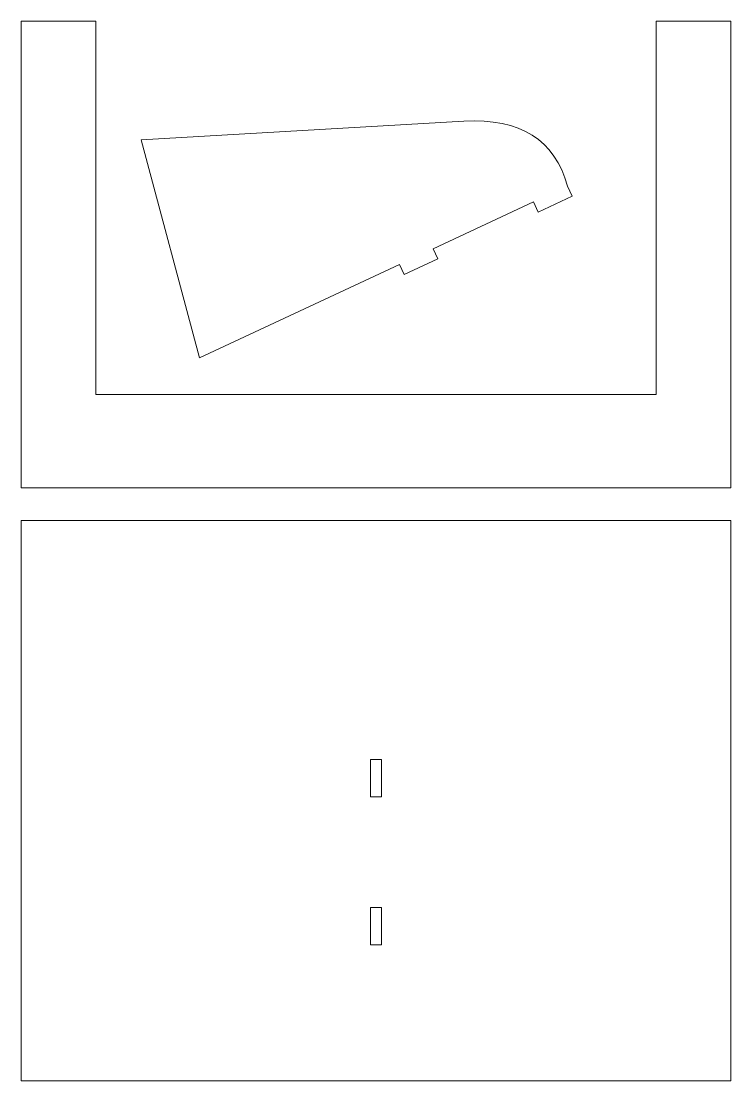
# Model space of a CAD drawing. Header units: millimetres. Extents: x -131 to 131, y -243 to 243.
# Drawn here: x -93.9 to 96.1, y -242.7 to 41.1 of the extents above; entities that cross this region are included whole.
import ezdxf

# ---------------------------------------------------------------- set-up
doc = ezdxf.new("R2010")
doc.units = ezdxf.units.MM
doc.header["$MEASUREMENT"] = 0
doc.layers.add('Camada 1', color=7, linetype='Continuous')

msp = doc.modelspace()

# ---------------------------------------------------------------- linework, layer by layer
at = {"layer": 'Camada 1', "color": 250, "lineweight": 20}
for points, knots in [([(-73.9304, -58.9162), (-73.9304, -58.9162), (-73.9304, 41.0838), (-73.9304, 41.0838), (-73.9304, 41.0838), (-73.9304, 41.0838), (-93.9303, 41.0838), (-93.9303, 41.0838), (-93.9303, 41.0838), (-93.9303, 41.0838), (-93.9304, 37.6818), (-93.9304, 37.6818), (-93.9304, 37.6818), (-93.9304, 37.6818), (-93.9304, 30.7308), (-93.9304, 30.7308), (-93.9304, 30.7308), (-93.9304, 30.7308), (-93.9304, 25.3164), (-93.9304, 25.3164), (-93.9304, 25.3164), (-93.9304, 25.3164), (-93.9304, 10.622), (-93.9304, 10.622), (-93.9304, 10.622), (-93.9304, 10.622), (-93.9304, -10.0463), (-93.9304, -10.0463), (-93.9304, -10.0463), (-93.9304, -10.0463), (-93.9304, -20.4399), (-93.9304, -20.4399), (-93.9304, -20.4399), (-93.9304, -20.4399), (-93.9304, -40.1463), (-93.9304, -40.1463), (-93.9304, -40.1463), (-93.9304, -40.1463), (-93.9304, -57.0161), (-93.9304, -57.0161), (-93.9304, -57.0161), (-93.9304, -57.0161), (-93.9303, -60.7509), (-93.9303, -60.7509), (-93.9303, -60.7509), (-93.9303, -60.7509), (-93.9303, -81.7225), (-93.9303, -81.7225), (-93.9303, -81.7225), (-93.9303, -81.7225), (-93.9304, -82.6622), (-93.9304, -82.6622), (-93.9304, -82.6622), (-93.9304, -82.6622), (-93.9303, -83.9162), (-93.9303, -83.9162), (-93.9303, -83.9162), (-93.9303, -83.9162), (-89.3235, -83.9162), (-89.3235, -83.9162), (-89.3235, -83.9162), (-89.3235, -83.9162), (-81.2667, -83.9162), (-81.2667, -83.9162), (-81.2667, -83.9162), (-81.2667, -83.9162), (-72.5597, -83.9162), (-72.5597, -83.9162), (-72.5597, -83.9162), (-72.5597, -83.9162), (-68.6971, -83.9162), (-68.6971, -83.9162), (-68.6971, -83.9162), (-68.6971, -83.9162), (-63.2829, -83.9162), (-63.2829, -83.9162), (-63.2829, -83.9162), (-63.2829, -83.9162), (-61.3933, -83.9162), (-61.3933, -83.9162), (-61.3933, -83.9162), (-61.3933, -83.9162), (-54.5389, -83.9162), (-54.5389, -83.9162), (-54.5389, -83.9162), (-54.5389, -83.9162), (-45.4142, -83.9162), (-45.4142, -83.9162), (-45.4142, -83.9162), (-45.4142, -83.9162), (-41.7662, -83.9162), (-41.7662, -83.9162), (-41.7662, -83.9162), (-41.7662, -83.9162), (-31.6901, -83.9162), (-31.6901, -83.9162), (-31.6901, -83.9162), (-31.6901, -83.9162), (-24.1294, -83.9162), (-24.1294, -83.9162), (-24.1294, -83.9162), (-24.1294, -83.9162), (-22.5283, -83.9162), (-22.5283, -83.9162), (-22.5283, -83.9162), (-22.5283, -83.9162), (-19.0161, -83.9162), (-19.0161, -83.9162), (-19.0161, -83.9162), (-19.0161, -83.9162), (10.6665, -83.9162), (10.6665, -83.9162), (10.6665, -83.9162), (10.6665, -83.9162), (18.1016, -83.9162), (18.1016, -83.9162), (18.1016, -83.9162), (18.1016, -83.9162), (26.3254, -83.9162), (26.3254, -83.9162), (26.3254, -83.9162), (26.3254, -83.9162), (32.5041, -83.9162), (32.5041, -83.9162), (32.5041, -83.9162), (32.5041, -83.9162), (33.828, -83.9162), (33.828, -83.9162), (33.828, -83.9162), (33.828, -83.9162), (38.9657, -83.9162), (38.9657, -83.9162), (38.9657, -83.9162), (38.9657, -83.9162), (43.1974, -83.9162), (43.1974, -83.9162), (43.1974, -83.9162), (43.1974, -83.9162), (47.5672, -83.9162), (47.5672, -83.9162), (47.5672, -83.9162), (47.5672, -83.9162), (53.9528, -83.9162), (53.9528, -83.9162), (53.9528, -83.9162), (53.9528, -83.9162), (57.1264, -83.9162), (57.1264, -83.9162), (57.1264, -83.9162), (57.1264, -83.9162), (64.6832, -83.9162), (64.6832, -83.9162), (64.6832, -83.9162), (64.6832, -83.9162), (68.905, -83.9162), (68.905, -83.9162), (68.905, -83.9162), (68.905, -83.9162), (71.1795, -83.9162), (71.1795, -83.9162), (71.1795, -83.9162), (71.1795, -83.9162), (77.2067, -83.9162), (77.2067, -83.9162), (77.2067, -83.9162), (77.2067, -83.9162), (93.7237, -83.9162), (93.7237, -83.9162), (93.7237, -83.9162), (93.7237, -83.9162), (96.0697, -83.9162), (96.0697, -83.9162), (96.0697, -83.9162), (96.0697, -83.9162), (96.0697, -74.2377), (96.0697, -74.2377), (96.0697, -74.2377), (96.0697, -74.2377), (96.0697, -62.3136), (96.0697, -62.3136), (96.0697, -62.3136), (96.0697, -62.3136), (96.0697, -58.9489), (96.0697, -58.9489), (96.0697, -58.9489), (96.0697, -58.9489), (96.0697, -31.5278), (96.0697, -31.5278), (96.0697, -31.5278), (96.0697, -31.5278), (96.0697, -27.1612), (96.0697, -27.1612), (96.0697, -27.1612), (96.0697, -27.1612), (96.0697, 2.0092), (96.0697, 2.0092), (96.0697, 2.0092), (96.0697, 2.0092), (96.0696, 4.6627), (96.0696, 4.6627), (96.0696, 4.6627), (96.0696, 4.6627), (96.0696, 5.29), (96.0696, 5.29), (96.0696, 5.29), (96.0696, 5.29), (96.0696, 19.3486), (96.0696, 19.3486), (96.0696, 19.3486), (96.0696, 19.3486), (96.0697, 32.5054), (96.0697, 32.5054), (96.0697, 32.5054), (96.0697, 32.5054), (96.0696, 35.1772), (96.0696, 35.1772), (96.0696, 35.1772), (96.0696, 35.1772), (96.0696, 41.0838), (96.0696, 41.0838), (96.0696, 41.0838), (96.0696, 41.0838), (76.0697, 41.0838), (76.0697, 41.0838), (76.0697, 41.0838), (76.0697, 41.0838), (76.0696, -58.9162), (76.0696, -58.9162), (76.0696, -58.9162), (76.0696, -58.9162), (-73.9304, -58.9162), (-73.9304, -58.9162)], [0, 0, 0, 0, 0.01694915, 0.01694915, 0.01694915, 0.01694915, 0.03389831, 0.03389831, 0.03389831, 0.03389831, 0.05084746, 0.05084746, 0.05084746, 0.05084746, 0.06779661, 0.06779661, 0.06779661, 0.06779661, 0.08474576, 0.08474576, 0.08474576, 0.08474576, 0.10169492, 0.10169492, 0.10169492, 0.10169492, 0.11864407, 0.11864407, 0.11864407, 0.11864407, 0.13559322, 0.13559322, 0.13559322, 0.13559322, 0.15254237, 0.15254237, 0.15254237, 0.15254237, 0.16949153, 0.16949153, 0.16949153, 0.16949153, 0.18644068, 0.18644068, 0.18644068, 0.18644068, 0.20338983, 0.20338983, 0.20338983, 0.20338983, 0.22033898, 0.22033898, 0.22033898, 0.22033898, 0.23728814, 0.23728814, 0.23728814, 0.23728814, 0.25423729, 0.25423729, 0.25423729, 0.25423729, 0.27118644, 0.27118644, 0.27118644, 0.27118644, 0.28813559, 0.28813559, 0.28813559, 0.28813559, 0.30508475, 0.30508475, 0.30508475, 0.30508475, 0.3220339, 0.3220339, 0.3220339, 0.3220339, 0.33898305, 0.33898305, 0.33898305, 0.33898305, 0.3559322, 0.3559322, 0.3559322, 0.3559322, 0.37288136, 0.37288136, 0.37288136, 0.37288136, 0.38983051, 0.38983051, 0.38983051, 0.38983051, 0.40677966, 0.40677966, 0.40677966, 0.40677966, 0.42372881, 0.42372881, 0.42372881, 0.42372881, 0.44067797, 0.44067797, 0.44067797, 0.44067797, 0.45762712, 0.45762712, 0.45762712, 0.45762712, 0.47457627, 0.47457627, 0.47457627, 0.47457627, 0.49152542, 0.49152542, 0.49152542, 0.49152542, 0.50847458, 0.50847458, 0.50847458, 0.50847458, 0.52542373, 0.52542373, 0.52542373, 0.52542373, 0.54237288, 0.54237288, 0.54237288, 0.54237288, 0.55932203, 0.55932203, 0.55932203, 0.55932203, 0.57627119, 0.57627119, 0.57627119, 0.57627119, 0.59322034, 0.59322034, 0.59322034, 0.59322034, 0.61016949, 0.61016949, 0.61016949, 0.61016949, 0.62711864, 0.62711864, 0.62711864, 0.62711864, 0.6440678, 0.6440678, 0.6440678, 0.6440678, 0.66101695, 0.66101695, 0.66101695, 0.66101695, 0.6779661, 0.6779661, 0.6779661, 0.6779661, 0.69491525, 0.69491525, 0.69491525, 0.69491525, 0.71186441, 0.71186441, 0.71186441, 0.71186441, 0.72881356, 0.72881356, 0.72881356, 0.72881356, 0.74576271, 0.74576271, 0.74576271, 0.74576271, 0.76271186, 0.76271186, 0.76271186, 0.76271186, 0.77966102, 0.77966102, 0.77966102, 0.77966102, 0.79661017, 0.79661017, 0.79661017, 0.79661017, 0.81355932, 0.81355932, 0.81355932, 0.81355932, 0.83050847, 0.83050847, 0.83050847, 0.83050847, 0.84745763, 0.84745763, 0.84745763, 0.84745763, 0.86440678, 0.86440678, 0.86440678, 0.86440678, 0.88135593, 0.88135593, 0.88135593, 0.88135593, 0.89830508, 0.89830508, 0.89830508, 0.89830508, 0.91525424, 0.91525424, 0.91525424, 0.91525424, 0.93220339, 0.93220339, 0.93220339, 0.93220339, 0.94915254, 0.94915254, 0.94915254, 0.94915254, 0.96610169, 0.96610169, 0.96610169, 0.96610169, 1, 1, 1, 1]), ([(52.3063, -3.09), (52.3063, -3.09), (53.5742, -5.8089), (53.5742, -5.8089), (53.5742, -5.8089), (53.5742, -5.8089), (44.5111, -10.0351), (44.5111, -10.0351), (44.5111, -10.0351), (44.5111, -10.0351), (43.2433, -7.3163), (43.2433, -7.3163), (43.2433, -7.3163), (43.2433, -7.3163), (16.3929, -19.8367), (16.3929, -19.8367), (16.3929, -19.8367), (16.3929, -19.8367), (16.3929, -19.8368), (16.3929, -19.8368), (16.3929, -19.8368), (16.3929, -19.8368), (17.6607, -22.5556), (17.6607, -22.5556), (17.6607, -22.5556), (17.6607, -22.5556), (8.5976, -26.7819), (8.5976, -26.7819), (8.5976, -26.7819), (8.5976, -26.7819), (7.3298, -24.063), (7.3298, -24.063), (7.3298, -24.063), (7.3298, -24.063), (-46.2033, -49.0259), (-46.2033, -49.0259), (-46.2033, -49.0259), (-46.2033, -49.0259), (-61.8351, 9.3126), (-61.8351, 9.3126), (-61.8351, 9.3126), (-61.8351, 9.3126), (24.578, 14.2989), (24.578, 14.2989), (24.578, 14.2989), (39.7471, 15.1023), (48.99, 9.306), (52.3063, -3.09)], [0, 0, 0, 0, 0.07692308, 0.07692308, 0.07692308, 0.07692308, 0.15384615, 0.15384615, 0.15384615, 0.15384615, 0.23076923, 0.23076923, 0.23076923, 0.23076923, 0.30769231, 0.30769231, 0.30769231, 0.30769231, 0.38461538, 0.38461538, 0.38461538, 0.38461538, 0.46153846, 0.46153846, 0.46153846, 0.46153846, 0.53846154, 0.53846154, 0.53846154, 0.53846154, 0.61538462, 0.61538462, 0.61538462, 0.61538462, 0.69230769, 0.69230769, 0.69230769, 0.69230769, 0.76923077, 0.76923077, 0.76923077, 0.76923077, 0.84615385, 0.84615385, 0.84615385, 0.84615385, 1, 1, 1, 1]), ([(-93.9304, -92.6661), (-93.9304, -92.6661), (96.0696, -92.6661), (96.0696, -92.6661), (96.0696, -92.6661), (96.0696, -92.6661), (96.0696, -242.6661), (96.0696, -242.6661), (96.0696, -242.6661), (96.0696, -242.6661), (-93.9304, -242.6661), (-93.9304, -242.6661), (-93.9304, -242.6661), (-93.9304, -242.6661), (-93.9304, -92.6661), (-93.9304, -92.6661)], [0, 0, 0, 0, 0.2, 0.2, 0.2, 0.2, 0.4, 0.4, 0.4, 0.4, 0.6, 0.6, 0.6, 0.6, 1, 1, 1, 1]), ([(-0.4303, -156.6412), (-0.4303, -156.6412), (2.5697, -156.6412), (2.5697, -156.6412), (2.5697, -156.6412), (2.5697, -156.6412), (2.5697, -166.6412), (2.5697, -166.6412), (2.5697, -166.6412), (2.5697, -166.6412), (-0.4303, -166.6412), (-0.4303, -166.6412), (-0.4303, -166.6412), (-0.4303, -166.6412), (-0.4303, -156.6412), (-0.4303, -156.6412)], [0, 0, 0, 0, 0.2, 0.2, 0.2, 0.2, 0.4, 0.4, 0.4, 0.4, 0.6, 0.6, 0.6, 0.6, 1, 1, 1, 1]), ([(-0.4303, -196.2674), (-0.4303, -196.2674), (2.5697, -196.2674), (2.5697, -196.2674), (2.5697, -196.2674), (2.5697, -196.2674), (2.5697, -206.2674), (2.5697, -206.2674), (2.5697, -206.2674), (2.5697, -206.2674), (-0.4303, -206.2674), (-0.4303, -206.2674), (-0.4303, -206.2674), (-0.4303, -206.2674), (-0.4303, -196.2674), (-0.4303, -196.2674)], [0, 0, 0, 0, 0.2, 0.2, 0.2, 0.2, 0.4, 0.4, 0.4, 0.4, 0.6, 0.6, 0.6, 0.6, 1, 1, 1, 1])]:
    msp.add_open_spline(points, degree=3, knots=knots, dxfattribs=at)

doc.saveas('drawing.dxf')
